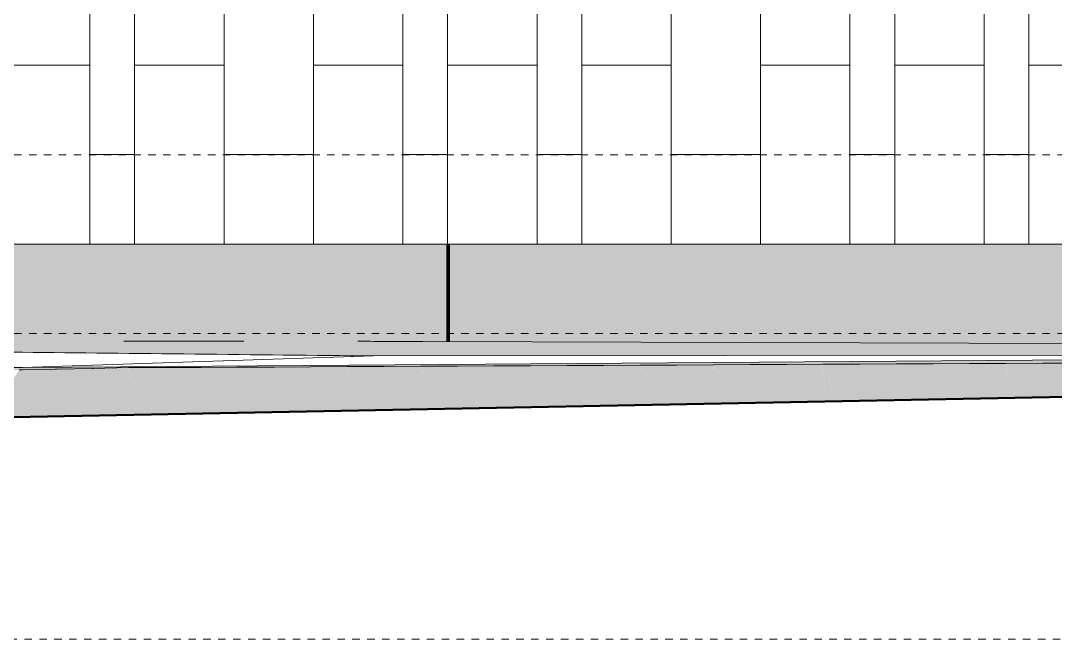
# Model space of a CAD drawing. Header units: metres. Extents: x -4613 to -4328, y -1 to 30.
# Drawn here: x -4574.04 to -4560.16, y 1.13 to 9.44 of the extents above; entities that cross this region are included whole.
import ezdxf

# ---------------------------------------------------------------- set-up
doc = ezdxf.new("R2010")
doc.units = ezdxf.units.M
doc.linetypes.add('AEC_Center', pattern=[0.024, 0.012, -0.004, 0.004, -0.004])
for name, color, linetype, lineweight in [('A-DETL', 90, 'Continuous', 13), ('A-FLOR', 192, 'Continuous', 5), ('A-FLOR-FNSH', 192, 'Continuous', 15), ('A-FLOR-LEVL', 51, 'Continuous', 5), ('A-FLOR-PATT', 8, 'Continuous', 15), ('A-WALL', 113, 'Continuous', 5), ('A-WALL-PATT', 111, 'Continuous', 5), ('C-TOPO', 7, 'Continuous', 5), ('S-COLS', 52, 'Continuous', 5)]:
    doc.layers.add(name, color=color, linetype=linetype, lineweight=lineweight)

# ---------------------------------------------------------------- blocks, each defined once
blk = doc.blocks.new('UB _Column_ - 410UB54-1478387-SOUTH WEST')
at = {"layer": 'S-COLS'}
blk.add_hatch(color=256, dxfattribs=at).paths.add_polyline_path([(-4568.297, 5.24), (-4568.297, 6.44), (-4568.312, 6.44), (-4568.312, 5.24)])
blk.add_line((-4568.297, 5.24), (-4568.312, 5.24), dxfattribs=at)

msp = doc.modelspace()

# ---------------------------------------------------------------- hatches: boundary and pattern name
at = {"layer": 'A-FLOR'}
h = msp.add_hatch(color=256, dxfattribs=at)
h.paths.add_polyline_path([(-4558.297, 5.1), (-4558.297, 5.24), (-4558.312, 5.24), (-4558.312, 5.1)])
h.paths.add_polyline_path([(-4568.297, 5.134), (-4568.297, 5.24), (-4568.312, 5.24), (-4568.312, 5.134)])
h.paths.add_polyline_path([(-4578.037, 5.146), (-4578.037, 5.24), (-4578.052, 5.24), (-4578.052, 5.146)])
h = msp.add_hatch(color=256, dxfattribs=at)
h.paths.add_polyline_path([(-4558.297, 5.1), (-4558.297, 5.215), (-4558.312, 5.215), (-4558.312, 5.1)])
h.paths.add_polyline_path([(-4568.297, 5.134), (-4568.297, 5.215), (-4568.312, 5.215), (-4568.312, 5.134)])
h.paths.add_polyline_path([(-4578.037, 5.146), (-4578.037, 5.215), (-4578.052, 5.215), (-4578.052, 5.146)])
for points in [[(-4584.766, 4.647), (-4584.381, 4.651), (-4583.924, 4.662), (-4583.56, 4.657), (-4583.243, 4.656), (-4582.839, 4.66), (-4582.175, 4.671), (-4581.863, 4.671), (-4581.402, 4.675), (-4580.942, 4.683), (-4580.605, 4.692), (-4580.318, 4.7), (-4580.252, 4.7), (-4579.734, 4.695), (-4579.331, 4.695), (-4578.939, 4.698), (-4578.871, 4.699), (-4578.207, 4.71), (-4577.912, 4.714), (-4577.425, 4.715), (-4577.013, 4.72), (-4576.4, 4.73), (-4575.933, 4.74), (-4575.419, 4.739), (-4574.958, 4.74), (-4574.396, 4.746), (-4574.017, 4.753), (-4574.017, 4.785), (-4579.331, 4.715), (-4584.203, 4.731), (-4586.115, 4.741), (-4586.567, 4.745), (-4586.567, 4.702), (-4586.463, 4.693), (-4586.355, 4.687), (-4586.199, 4.682), (-4585.967, 4.683), (-4585.847, 4.684), (-4585.649, 4.669), (-4585.464, 4.659), (-4585.242, 4.652), (-4584.967, 4.647), (-4584.776, 4.647)], [(-4574.017, 4.753), (-4573.347, 4.768), (-4572.697, 4.781), (-4572.697, 4.795), (-4574.017, 4.785), (-4574.017, 4.764)]]:
    msp.add_hatch(color=256, dxfattribs=at).paths.add_polyline_path(points)
at = {"layer": 'A-FLOR-PATT', "lineweight": 5}
msp.add_hatch(color=256, dxfattribs=at).paths.add_polyline_path([(-4572.697, 4.781), (-4572.427, 4.784), (-4571.736, 4.786), (-4554.566, 4.871), (-4554.32, 4.929), (-4572.697, 4.795), (-4572.697, 4.783)])
at = {"layer": 'A-WALL'}
h = msp.add_hatch(color=256, dxfattribs=at)
h.paths.add_polyline_path([(-4551.805, 5.078), (-4551.805, 5.14), (-4551.309, 5.14), (-4551.308, 6.04), (-4551.16, 6.04), (-4551.16, 5.14), (-4550.985, 5.14), (-4550.985, 5.168), (-4551.046, 5.17), (-4550.989, 5.227), (-4551.044, 5.228), (-4551.046, 5.23), (-4551.036, 5.24), (-4551.075, 5.24), (-4551.075, 7.64), (-4553.056, 7.64), (-4558.304, 6.463), (-4558.287, 6.463), (-4558.287, 5.1), (-4552.404, 5.08)])
h.paths.add_polyline_path([(-4558.322, 5.1), (-4558.322, 6.459), (-4558.408, 6.44), (-4568.287, 6.44), (-4568.287, 5.134), (-4558.331, 5.1)])
h.paths.add_polyline_path([(-4568.322, 5.135), (-4568.322, 6.44), (-4578.027, 6.44), (-4578.027, 5.146), (-4568.514, 5.135)])
h.paths.add_polyline_path([(-4550.824, 5.14), (-4550.815, 5.14), (-4550.815, 5.168), (-4550.883, 5.168), (-4550.883, 5.14), (-4550.825, 5.14)])
h.paths.add_polyline_path([(-4578.062, 5.146), (-4578.062, 6.44), (-4578.096, 6.44), (-4578.096, 5.146), (-4578.065, 5.146)])
h.paths.add_polyline_path([(-4550.815, 5.227), (-4550.815, 5.228), (-4550.883, 5.227)])
h.paths.add_polyline_path([(-4577.537, 5.24), (-4577.589, 5.24), (-4577.588, 6.14), (-4577.44, 6.14), (-4577.44, 5.24), (-4577.535, 5.24)])
h.paths.add_polyline_path([(-4550.815, 5.287), (-4550.815, 5.288), (-4550.883, 5.287)])
h.paths.add_polyline_path([(-4550.815, 5.347), (-4550.815, 5.348), (-4550.883, 5.347)])
h.paths.add_polyline_path([(-4550.815, 5.407), (-4550.815, 5.408), (-4550.883, 5.407)])
h.paths.add_polyline_path([(-4550.815, 5.527), (-4550.815, 5.528), (-4550.883, 5.527)])
h.paths.add_polyline_path([(-4550.815, 5.707), (-4550.815, 5.708), (-4550.883, 5.707)])
h.paths.add_polyline_path([(-4550.815, 5.827), (-4550.815, 5.828), (-4550.883, 5.827)])
h.paths.add_polyline_path([(-4550.815, 5.887), (-4550.815, 5.888), (-4550.883, 5.887)])
h.paths.add_polyline_path([(-4550.815, 5.947), (-4550.815, 5.948), (-4550.883, 5.947)])
h.paths.add_polyline_path([(-4550.815, 6.067), (-4550.815, 6.068), (-4550.883, 6.067)])
h.paths.add_polyline_path([(-4550.815, 6.127), (-4550.815, 6.128), (-4550.883, 6.127)])
h.paths.add_polyline_path([(-4550.815, 6.187), (-4550.815, 6.188), (-4550.883, 6.187)])
h.paths.add_polyline_path([(-4550.815, 6.307), (-4550.815, 6.308), (-4550.883, 6.307)])
h.paths.add_polyline_path([(-4550.815, 6.367), (-4550.815, 6.368), (-4550.883, 6.367)])
h.paths.add_polyline_path([(-4550.815, 6.547), (-4550.815, 6.548), (-4550.883, 6.547)])
h.paths.add_polyline_path([(-4550.815, 6.607), (-4550.815, 6.608), (-4550.883, 6.607)])
h.paths.add_polyline_path([(-4550.815, 6.667), (-4550.815, 6.668), (-4550.883, 6.667)])
h.paths.add_polyline_path([(-4550.815, 6.787), (-4550.815, 6.788), (-4550.883, 6.787)])
h.paths.add_polyline_path([(-4550.815, 6.847), (-4550.815, 6.848), (-4550.883, 6.847)])
h.paths.add_polyline_path([(-4550.815, 6.967), (-4550.815, 6.968), (-4550.883, 6.967)])
h.paths.add_polyline_path([(-4550.815, 7.027), (-4550.815, 7.028), (-4550.883, 7.027)])
h.paths.add_polyline_path([(-4550.815, 7.087), (-4550.815, 7.088), (-4550.883, 7.087)])
h.paths.add_polyline_path([(-4550.815, 7.147), (-4550.815, 7.148), (-4550.883, 7.147)])
h.paths.add_polyline_path([(-4550.815, 7.207), (-4550.815, 7.208), (-4550.883, 7.207)])
at = {"layer": 'A-WALL-PATT'}
h = msp.add_hatch(dxfattribs=at)
h.set_pattern_fill('FP_2', color=256, style=0, pattern_type=2)
h.set_pattern_definition([(90, (-4536.517, 7.64), (-6, 4e-16), [1.2, -1.2]), (90, (-4535.317, 7.64), (-6, 4e-16), [1.2, -1.2]), (90, (-4534.117, 7.64), (-6, 4e-16), [1.2, -1.2]), (90, (-4535.317, 8.84), (-6, 4e-16), [1.2, -1.2]), (90, (-4534.117, 8.84), (-6, 4e-16), [1.2, -1.2]), (180, (-4535.317, 8.84), (-3e-16, -2.4), [1.2, -4.8]), (180, (-4534.117, 10.04), (-3e-16, -2.4), [1.2, -4.8]), (90, (-4534.117, 7.64), (-6, 4e-16), [1.2, -1.2]), (90, (-4532.917, 7.64), (-6, 4e-16), [1.2, -1.2]), (90, (-4532.317, 7.64), (-6, 4e-16), [1.2, -1.2]), (90, (-4532.917, 8.84), (-6, 4e-16), [1.2, -1.2]), (90, (-4532.317, 8.84), (-6, 4e-16), [1.2, -1.2]), (180, (-4532.917, 8.84), (-3e-16, -2.4), [1.2, -4.8]), (180, (-4532.317, 10.04), (-3e-16, -2.4), [0.6, -5.4]), (90, (-4537.117, 7.64), (-6, 4e-16), [1.2, -1.2]), (90, (-4536.517, 7.64), (-6, 4e-16), [1.2, -1.2]), (90, (-4537.117, 8.84), (-6, 4e-16), [1.2, -1.2]), (90, (-4536.517, 8.84), (-6, 4e-16), [1.2, -1.2]), (180, (-4537.117, 8.84), (-3e-16, -2.4), [1.2, -4.8]), (180, (-4536.517, 10.04), (-3e-16, -2.4), [0.6, -5.4]), (90, (-4536.517, 7.64), (-6, 4e-16), [1.2, -1.2]), (90, (-4538.317, 7.64), (-6, 4e-16), [1.2, -1.2])])
h.paths.add_polyline_path([(-4575.185, 6.44), (-4558.408, 6.44), (-4553.056, 7.64), (-4550.957, 7.64), (-4550.956, 7.707), (-4541.471, 7.706), (-4541.471, 7.64), (-4538.514, 7.64), (-4538.514, 15.6), (-4538.549, 15.603), (-4538.553, 15.56), (-4558.305, 17.288), (-4575.185, 15.812), (-4575.185, 6.567)])
for points in [[(-4568.312, 5.134), (-4568.312, 6.44), (-4568.322, 6.44), (-4568.322, 5.135)], [(-4568.297, 5.134), (-4568.297, 6.44), (-4568.312, 6.44), (-4568.312, 5.134)], [(-4568.287, 5.134), (-4568.287, 6.44), (-4568.297, 6.44), (-4568.297, 5.134)]]:
    msp.add_hatch(color=256, dxfattribs=at).paths.add_polyline_path(points)
at = {"layer": 'C-TOPO'}
for points in [[(-4569.309, 4.94), (-4568.648, 4.941), (-4568.648, 5.136), (-4580.283, 5.15), (-4580.283, 4.96), (-4579.791, 4.977), (-4579.343, 4.992), (-4578.685, 5.013), (-4578.281, 5.024), (-4574.498, 4.995), (-4573.109, 4.98), (-4569.435, 4.941)], [(-4568.648, 4.941), (-4554.193, 4.959), (-4553.923, 5.023), (-4551.857, 5.033), (-4549.685, 5.07), (-4568.648, 5.136), (-4568.648, 4.965)], [(-4574.491, 4.11), (-4574.179, 4.116), (-4574.042, 4.753), (-4574.062, 4.752), (-4574.48, 4.127)], [(-4574.179, 4.116), (-4574.042, 4.119), (-4573.577, 4.764), (-4574.042, 4.752), (-4574.142, 4.288)], [(-4574.042, 4.119), (-4573.579, 4.128), (-4573.557, 4.764), (-4573.577, 4.762), (-4574.038, 4.125)], [(-4573.579, 4.128), (-4573.44, 4.131), (-4573.082, 4.773), (-4573.557, 4.764), (-4573.577, 4.188)], [(-4573.44, 4.131), (-4572.981, 4.14), (-4573.072, 4.773), (-4573.082, 4.773), (-4573.352, 4.288)], [(-4572.981, 4.14), (-4572.842, 4.142), (-4572.595, 4.783), (-4573.072, 4.773), (-4573.003, 4.288)], [(-4572.842, 4.142), (-4572.622, 4.146), (-4572.595, 4.783), (-4572.786, 4.288)], [(-4572.622, 4.146), (-4572.478, 4.149), (-4572.108, 4.782), (-4572.594, 4.783), (-4572.616, 4.288)], [(-4572.478, 4.149), (-4572.246, 4.154), (-4572.108, 4.782), (-4572.397, 4.288)], [(-4572.246, 4.154), (-4572.148, 4.156), (-4572.108, 4.782), (-4572.217, 4.288)], [(-4572.108, 4.782), (-4572.108, 4.784), (-4572.196, 4.782)], [(-4572.148, 4.156), (-4572.057, 4.157), (-4572.108, 4.782), (-4572.14, 4.288)], [(-4571.871, 4.161), (-4571.728, 4.164), (-4571.623, 4.784), (-4572.108, 4.782), (-4571.92, 4.288)], [(-4572.057, 4.157), (-4571.871, 4.161), (-4572.108, 4.782), (-4572.068, 4.288)], [(-4571.728, 4.164), (-4571.548, 4.167), (-4571.623, 4.782), (-4571.707, 4.288)], [(-4571.371, 4.171), (-4571.227, 4.173), (-4571.14, 4.787), (-4571.623, 4.784), (-4571.419, 4.288)], [(-4571.548, 4.167), (-4571.371, 4.171), (-4571.623, 4.782), (-4571.563, 4.288)], [(-4571.227, 4.173), (-4571.034, 4.177), (-4571.14, 4.787), (-4571.211, 4.288)], [(-4570.875, 4.18), (-4570.726, 4.183), (-4570.641, 4.789), (-4571.14, 4.787), (-4570.922, 4.288)], [(-4571.034, 4.177), (-4570.875, 4.18), (-4571.139, 4.784), (-4571.053, 4.288)], [(-4570.726, 4.183), (-4570.55, 4.186), (-4570.641, 4.789), (-4570.711, 4.288)], [(-4570.641, 4.789), (-4570.154, 4.792), (-4570.153, 4.794), (-4570.636, 4.791)], [(-4570.375, 4.19), (-4570.227, 4.193), (-4570.154, 4.792), (-4570.641, 4.789), (-4570.418, 4.288)], [(-4570.55, 4.186), (-4570.375, 4.19), (-4570.641, 4.789), (-4570.565, 4.288)], [(-4570.227, 4.193), (-4570.054, 4.196), (-4570.154, 4.792), (-4570.216, 4.288)], [(-4570.154, 4.792), (-4569.895, 4.795), (-4570.15, 4.794), (-4570.153, 4.792)], [(-4569.878, 4.199), (-4569.727, 4.202), (-4569.658, 4.794), (-4570.154, 4.792), (-4569.895, 4.236)], [(-4570.054, 4.196), (-4569.878, 4.199), (-4570.154, 4.792), (-4570.069, 4.288)], [(-4569.727, 4.202), (-4569.553, 4.206), (-4569.659, 4.792), (-4569.717, 4.288)], [(-4569.379, 4.209), (-4569.227, 4.212), (-4569.167, 4.796), (-4569.658, 4.794), (-4569.417, 4.288)], [(-4569.553, 4.206), (-4569.379, 4.209), (-4569.658, 4.792), (-4569.568, 4.288)], [(-4569.227, 4.212), (-4569.055, 4.215), (-4569.167, 4.796), (-4569.22, 4.288)], [(-4568.881, 4.218), (-4568.728, 4.221), (-4568.676, 4.799), (-4569.167, 4.796), (-4568.916, 4.288)], [(-4569.055, 4.215), (-4568.881, 4.218), (-4569.167, 4.796), (-4569.069, 4.288)], [(-4568.728, 4.221), (-4568.556, 4.225), (-4568.676, 4.796), (-4568.722, 4.288)], [(-4568.383, 4.228), (-4568.229, 4.231), (-4568.185, 4.801), (-4568.676, 4.799), (-4568.414, 4.288)], [(-4568.556, 4.225), (-4568.383, 4.228), (-4568.676, 4.796), (-4568.57, 4.288)], [(-4568.229, 4.231), (-4568.058, 4.234), (-4568.185, 4.799), (-4568.224, 4.288)], [(-4567.885, 4.238), (-4567.729, 4.241), (-4567.694, 4.804), (-4568.185, 4.801), (-4567.911, 4.288)], [(-4568.058, 4.234), (-4567.885, 4.238), (-4568.184, 4.799), (-4568.07, 4.288)], [(-4567.729, 4.241), (-4567.556, 4.244), (-4567.694, 4.804), (-4567.726, 4.288)], [(-4567.387, 4.247), (-4567.23, 4.25), (-4567.203, 4.806), (-4567.694, 4.804), (-4567.409, 4.288)], [(-4567.556, 4.244), (-4567.387, 4.247), (-4567.694, 4.804), (-4567.567, 4.288)], [(-4567.23, 4.25), (-4567.054, 4.254), (-4567.203, 4.804), (-4567.228, 4.288)], [(-4566.881, 4.257), (-4566.725, 4.26), (-4566.711, 4.809), (-4567.203, 4.806), (-4566.899, 4.288)], [(-4567.054, 4.254), (-4566.881, 4.257), (-4567.203, 4.806), (-4567.063, 4.288)], [(-4566.725, 4.26), (-4566.393, 4.266), (-4566.711, 4.809), (-4566.724, 4.288)], [(-4566.393, 4.266), (-4566.232, 4.269), (-4566.22, 4.811), (-4566.711, 4.809), (-4566.405, 4.288)], [(-4566.232, 4.269), (-4565.9, 4.276), (-4566.22, 4.811), (-4566.232, 4.288)], [(-4565.9, 4.276), (-4565.734, 4.279), (-4565.729, 4.814), (-4566.22, 4.811), (-4565.907, 4.288)], [(-4565.734, 4.279), (-4565.393, 4.288), (-4565.729, 4.811), (-4565.734, 4.288)], [(-4565.391, 4.286), (-4565.232, 4.289), (-4565.238, 4.816), (-4565.729, 4.814), (-4565.393, 4.288)], [(-4565.05, 4.292), (-4564.89, 4.295), (-4564.747, 4.819), (-4565.238, 4.816), (-4565.085, 4.389)], [(-4565.232, 4.289), (-4565.05, 4.292), (-4565.238, 4.814), (-4565.233, 4.389)], [(-4564.89, 4.295), (-4564.729, 4.298), (-4564.747, 4.816), (-4564.864, 4.389)], [(-4564.388, 4.305), (-4564.231, 4.308), (-4564.255, 4.821), (-4564.747, 4.819), (-4564.447, 4.389)], [(-4564.729, 4.298), (-4564.547, 4.302), (-4564.747, 4.816), (-4564.732, 4.389)], [(-4564.547, 4.302), (-4564.388, 4.305), (-4564.746, 4.816), (-4564.581, 4.389)], [(-4563.88, 4.315), (-4563.725, 4.318), (-4563.764, 4.823), (-4564.255, 4.821), (-4563.935, 4.389)], [(-4564.231, 4.308), (-4564.046, 4.312), (-4564.255, 4.819), (-4564.235, 4.389)], [(-4564.046, 4.312), (-4563.88, 4.315), (-4564.254, 4.819), (-4564.078, 4.389)], [(-4563.506, 4.322), (-4563.351, 4.325), (-4563.273, 4.826), (-4563.764, 4.823), (-4563.541, 4.389)], [(-4563.725, 4.318), (-4563.581, 4.32), (-4563.764, 4.823), (-4563.731, 4.389)], [(-4563.581, 4.32), (-4563.506, 4.322), (-4563.764, 4.823), (-4563.606, 4.389)], [(-4563.351, 4.325), (-4563.237, 4.327), (-4563.274, 4.823), (-4563.341, 4.389)], [(-4562.891, 4.334), (-4562.738, 4.337), (-4562.782, 4.828), (-4563.273, 4.826), (-4562.934, 4.389)], [(-4563.237, 4.327), (-4563.084, 4.33), (-4563.273, 4.823), (-4563.241, 4.389)], [(-4563.084, 4.33), (-4562.891, 4.334), (-4563.272, 4.823), (-4563.106, 4.389)], [(-4562.584, 4.34), (-4562.43, 4.343), (-4562.291, 4.831), (-4562.782, 4.828), (-4562.604, 4.389)], [(-4562.738, 4.337), (-4562.584, 4.34), (-4562.782, 4.826), (-4562.743, 4.389)], [(-4562.43, 4.343), (-4562.24, 4.346), (-4562.291, 4.828), (-4562.417, 4.389)], [(-4562.084, 4.349), (-4561.929, 4.352), (-4561.797, 4.833), (-4562.291, 4.831), (-4562.101, 4.389)], [(-4562.24, 4.346), (-4562.084, 4.349), (-4562.291, 4.828), (-4562.244, 4.389)], [(-4561.929, 4.352), (-4561.738, 4.356), (-4561.797, 4.831), (-4561.919, 4.389)], [(-4561.583, 4.359), (-4561.428, 4.362), (-4561.308, 4.836), (-4561.797, 4.833), (-4561.596, 4.389)], [(-4561.738, 4.356), (-4561.583, 4.359), (-4561.796, 4.831), (-4561.742, 4.389)], [(-4561.428, 4.362), (-4561.237, 4.366), (-4561.309, 4.833), (-4561.421, 4.389)], [(-4561.083, 4.369), (-4560.929, 4.371), (-4560.826, 4.838), (-4561.308, 4.836), (-4561.093, 4.389)], [(-4561.237, 4.366), (-4561.083, 4.369), (-4561.308, 4.833), (-4561.241, 4.389)], [(-4560.929, 4.371), (-4560.742, 4.375), (-4560.826, 4.836), (-4560.925, 4.389)], [(-4560.565, 4.378), (-4560.403, 4.382), (-4560.326, 4.841), (-4560.826, 4.838), (-4560.571, 4.389)], [(-4560.742, 4.375), (-4560.565, 4.378), (-4560.825, 4.836), (-4560.744, 4.389)], [(-4560.403, 4.382), (-4560.239, 4.385), (-4560.326, 4.841), (-4560.402, 4.389)], [(-4560.239, 4.385), (-4560.077, 4.389), (-4559.837, 4.843), (-4560.326, 4.841), (-4560.24, 4.389)]]:
    msp.add_hatch(color=256, dxfattribs=at).paths.add_polyline_path(points)

# ---------------------------------------------------------------- linework, layer by layer
at = {"layer": 'A-DETL', "lineweight": 50}
msp.add_line((-4560.005, 4.389), (-4574.502, 4.11), dxfattribs=at)
at = {"layer": 'A-FLOR'}
for p, q in [((-4568.312, 5.24), (-4568.297, 5.24)), ((-4568.312, 5.215), (-4568.297, 5.215)), ((-4569.309, 4.94), (-4574.017, 4.785)), ((-4569.309, 4.94), (-4554.193, 4.959)), ((-4572.697, 4.795), (-4574.017, 4.785))]:
    msp.add_line(p, q, dxfattribs=at)
msp.add_open_spline([(-4574.349, 4.994), (-4574.239, 4.992), (-4573.387, 4.983), (-4571.722, 4.965), (-4570.114, 4.948), (-4569.309, 4.94)], degree=3, knots=[-0.5374275, -0.5374275, -0.5374275, -0.5374275, -0.5, -0.25, 0, 0, 0, 0], dxfattribs=at)
msp.add_open_spline([(-4574.017, 4.785), (-4574.146, 4.783), (-4574.274, 4.782), (-4574.403, 4.78)], degree=3, dxfattribs=at)
at = {"layer": 'A-FLOR-FNSH', "color": 250, "lineweight": 13}
for p, q in [((-4554.32, 4.929), (-4572.697, 4.795)), ((-4572.697, 4.795), (-4572.697, 4.781))]:
    msp.add_line(p, q, dxfattribs=at)
at = {"layer": 'A-FLOR-LEVL', "linetype": 'AEC_Center'}
for p, q in [((-4612.13, 7.64), (-4477.322, 7.64)), ((-4612.13, 5.24), (-4477.322, 5.24)), ((-4605.392, 1.134), (-4477.322, 1.134))]:
    msp.add_line(p, q, dxfattribs=at)
at = {"layer": 'A-WALL'}
for p, q in [((-4575.185, 6.44), (-4558.408, 6.44)), ((-4568.322, 5.135), (-4568.322, 6.44)), ((-4568.312, 5.134), (-4568.312, 6.44)), ((-4568.297, 5.134), (-4568.297, 6.44)), ((-4568.287, 6.44), (-4568.287, 5.134))]:
    msp.add_line(p, q, dxfattribs=at)
at = {"layer": 'C-TOPO'}
for p, q in [((-4549.685, 5.07), (-4568.648, 5.136)), ((-4574.042, 4.753), (-4574.062, 4.752)), ((-4573.576, 4.764), (-4574.017, 4.753)), ((-4573.557, 4.764), (-4573.576, 4.764)), ((-4573.082, 4.773), (-4573.557, 4.764)), ((-4573.072, 4.773), (-4573.082, 4.773)), ((-4572.595, 4.783), (-4573.072, 4.773)), ((-4572.594, 4.783), (-4572.595, 4.783)), ((-4572.525, 4.784), (-4572.594, 4.783)), ((-4572.106, 4.784), (-4572.525, 4.784)), ((-4571.625, 4.786), (-4572.106, 4.784)), ((-4571.622, 4.786), (-4571.625, 4.786)), ((-4571.142, 4.789), (-4571.622, 4.786)), ((-4571.14, 4.789), (-4571.142, 4.789)), ((-4571.137, 4.789), (-4571.14, 4.789)), ((-4570.642, 4.791), (-4571.137, 4.789)), ((-4570.639, 4.791), (-4570.642, 4.791)), ((-4570.636, 4.791), (-4570.639, 4.791)), ((-4570.153, 4.794), (-4570.636, 4.791)), ((-4570.15, 4.794), (-4570.153, 4.794)), ((-4569.66, 4.796), (-4570.15, 4.794)), ((-4569.657, 4.796), (-4569.66, 4.796)), ((-4569.17, 4.798), (-4569.657, 4.796)), ((-4569.167, 4.798), (-4569.17, 4.798)), ((-4569.164, 4.798), (-4569.167, 4.798)), ((-4568.677, 4.801), (-4569.164, 4.798)), ((-4568.674, 4.801), (-4568.677, 4.801)), ((-4568.188, 4.803), (-4568.674, 4.801)), ((-4568.185, 4.803), (-4568.188, 4.803)), ((-4568.182, 4.803), (-4568.185, 4.803)), ((-4567.695, 4.806), (-4568.182, 4.803)), ((-4567.692, 4.806), (-4567.695, 4.806)), ((-4567.205, 4.808), (-4567.692, 4.806)), ((-4567.202, 4.808), (-4567.205, 4.808)), ((-4567.199, 4.808), (-4567.202, 4.808)), ((-4566.712, 4.811), (-4567.199, 4.808)), ((-4566.709, 4.811), (-4566.712, 4.811)), ((-4566.223, 4.813), (-4566.709, 4.811)), ((-4566.22, 4.813), (-4566.223, 4.813)), ((-4566.217, 4.813), (-4566.22, 4.813)), ((-4565.73, 4.815), (-4566.217, 4.813)), ((-4565.727, 4.815), (-4565.73, 4.815)), ((-4565.24, 4.818), (-4565.727, 4.815)), ((-4565.237, 4.818), (-4565.24, 4.818)), ((-4564.75, 4.82), (-4565.237, 4.818)), ((-4564.747, 4.82), (-4564.75, 4.82)), ((-4564.744, 4.82), (-4564.747, 4.82)), ((-4564.257, 4.823), (-4564.744, 4.82)), ((-4564.255, 4.823), (-4564.257, 4.823)), ((-4563.768, 4.825), (-4564.255, 4.823)), ((-4563.765, 4.825), (-4563.768, 4.825)), ((-4563.762, 4.825), (-4563.765, 4.825)), ((-4563.275, 4.828), (-4563.762, 4.825)), ((-4563.272, 4.828), (-4563.275, 4.828)), ((-4562.785, 4.83), (-4563.272, 4.828)), ((-4562.782, 4.83), (-4562.785, 4.83)), ((-4562.779, 4.83), (-4562.782, 4.83)), ((-4562.292, 4.832), (-4562.779, 4.83)), ((-4562.29, 4.832), (-4562.292, 4.832)), ((-4561.8, 4.835), (-4562.29, 4.832)), ((-4561.797, 4.835), (-4561.8, 4.835)), ((-4561.794, 4.835), (-4561.797, 4.835)), ((-4561.31, 4.837), (-4561.794, 4.835)), ((-4561.307, 4.837), (-4561.31, 4.837)), ((-4560.828, 4.839), (-4561.307, 4.837)), ((-4560.823, 4.839), (-4560.828, 4.839)), ((-4560.327, 4.842), (-4560.823, 4.839)), ((-4560.325, 4.842), (-4560.327, 4.842)), ((-4559.84, 4.845), (-4560.325, 4.842))]:
    msp.add_line(p, q, dxfattribs=at)
msp.add_ellipse((-4574.059, 7.27), major_axis=(12.645, 0.31), ratio=0.19902, start_param=4.70882, end_param=4.710804, dxfattribs=at)
for points in [[(-4572.531, 5.14), (-4572.573, 5.14), (-4572.615, 5.14), (-4572.657, 5.14)], [(-4572.107, 5.139), (-4572.249, 5.14), (-4572.391, 5.14), (-4572.531, 5.14)], [(-4571.252, 5.138), (-4571.395, 5.139), (-4571.538, 5.139), (-4571.681, 5.139)], [(-4571.046, 5.138), (-4571.115, 5.138), (-4571.183, 5.138), (-4571.252, 5.138)], [(-4569.084, 5.136), (-4569.23, 5.136), (-4569.375, 5.136), (-4569.52, 5.137)], [(-4568.648, 5.136), (-4568.794, 5.136), (-4568.939, 5.136), (-4569.084, 5.136)]]:
    msp.add_open_spline(points, degree=3, dxfattribs=at)
msp.add_open_spline([(-4571.681, 5.139), (-4571.752, 5.139), (-4571.895, 5.139), (-4572.037, 5.139), (-4572.107, 5.139)], degree=3, knots=[-0.76666663, -0.76666663, -0.76666663, -0.76666663, -0.75, -0.73333333, -0.73333333, -0.73333333, -0.73333333], dxfattribs=at)

# ---------------------------------------------------------------- block references
at = {"layer": 'S-COLS'}
msp.add_blockref('UB _Column_ - 410UB54-1478387-SOUTH WEST', (0, 0), dxfattribs=at)

doc.saveas('drawing.dxf')
